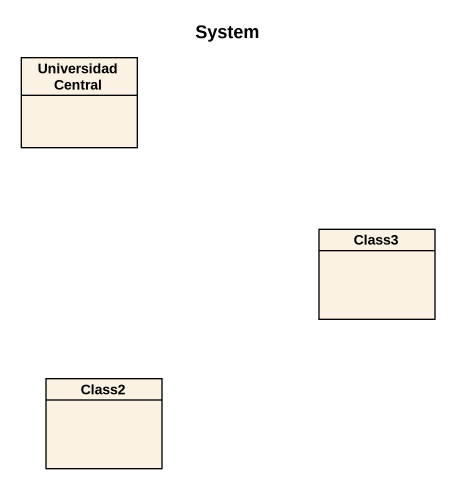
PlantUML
@startuml
title System
hide circle
hide empty members
class "Universidad Central" as Universidad_Central
class Class3
class Class2
@enduml
